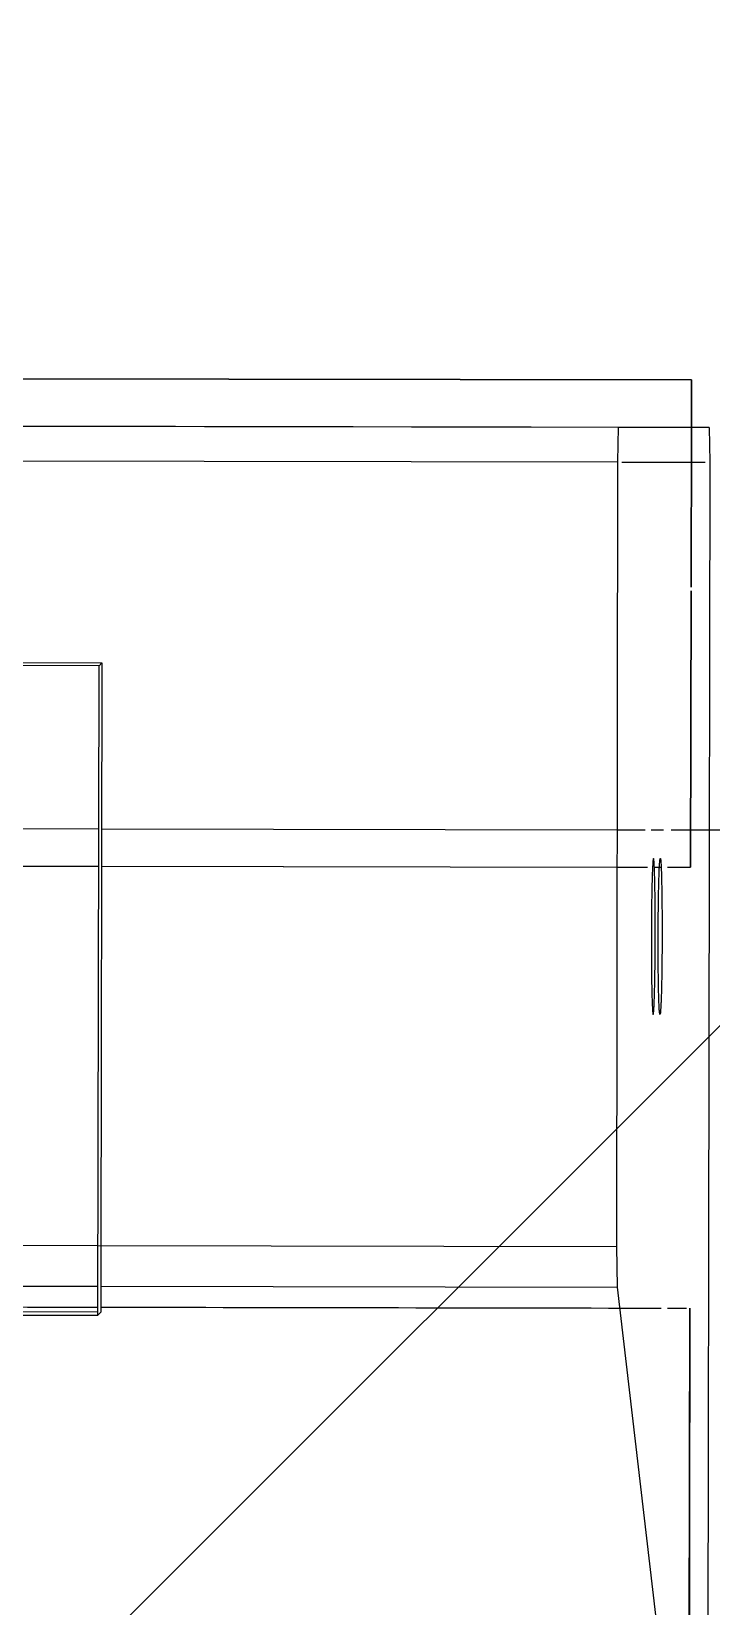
# Model space of a CAD drawing. Header units: metres. Extents: x -354 to -91, y 3 to 562.
# Drawn here: x -269.318 to -269.025, y 509.41 to 510.088 of the extents above; entities that cross this region are included whole.
import ezdxf

# ---------------------------------------------------------------- set-up
doc = ezdxf.new("R2010")
doc.units = ezdxf.units.M
doc.layers.add('A-DETL-GENF', color=7, linetype='Continuous', lineweight=9)
doc.layers.add('A-GENM', color=7, linetype='Continuous', lineweight=25)

# ---------------------------------------------------------------- blocks, each defined once
blk = doc.blocks.new('T2DPAA-T2D-C3S-RW-M2D-100010_dwg-40802999-DRG-2873034 - CONSTRUCTION SEQUENCE STAGE A8')
at = {"color": 254, "lineweight": 25, "true_color": 0xd0d0d0}
for p, q in [((15.31717, -595.95423), (15.30751, -595.91761)), ((15.37414, -596.17013), (15.31747, -595.95535)), ((15.3772, -596.18173), (15.37422, -596.17043)), ((15.37923, -596.18941), (15.37786, -596.18421)), ((15.38221, -596.2007), (15.38006, -596.19254)), ((15.38416, -596.20811), (15.38221, -596.2007)), ((15.38733, -596.22012), (15.38416, -596.20811))]:
    blk.add_line(p, q, dxfattribs=at)
blk = doc.blocks.new('T2DPAA-T2D-PWC-RW-M2D-100010_RoadDesign_rvt-1-DRG-2873034 - CONSTRUCTION SEQUENCE STAGE A8')
at = {"color": 254, "lineweight": 25, "true_color": 0xd0d0d0, "rotation": 75.11694444444437}
blk.add_blockref('T2DPAA-T2D-C3S-RW-M2D-100010_dwg-40802999-DRG-2873034 - CONSTRUCTION SEQUENCE STAGE A8', (-1722.33704, 648.01046), dxfattribs=at)
blk = doc.blocks.new('CappingBeam_RS39B_CB01A - CappingBeam_RS39B_CB01A-57939457-DRG-2873034 - CONSTRUCTION SEQUENCE STAGE A8')
at = {"layer": 'A-GENM', "color": 253, "true_color": 0xa3a3a3}
blk.add_line((98.8863, 34.69218), (99.07699, 34.7425), dxfattribs=at)
at = {"layer": 'A-GENM', "color": 9, "true_color": 0xbebebe, "flags": 128}
blk.add_lwpolyline([(99.07699, 34.7425), (98.8863, 34.69218), (98.6956, 34.64186), (98.50491, 34.59155), (98.31421, 34.54123), (98.30347, 34.5384)], dxfattribs=at)
at = {"layer": 'A-GENM', "color": 9, "true_color": 0xbebebe}
for points in [[(98.99819, 35.04116), (99.00278, 35.02376), (99.00737, 35.00636), (99.01196, 34.98896)], [(99.01226, 34.98785), (99.03278, 34.91005), (99.05331, 34.83225), (99.07384, 34.75446)], [(99.07456, 34.75174), (99.07524, 34.74913), (99.07593, 34.74653), (99.07662, 34.74393)]]:
    blk.add_open_spline(points, degree=3, dxfattribs=at)
at = {"layer": 'A-GENM', "color": 253, "true_color": 0xa3a3a3}
for points in [[(98.99819, 35.04116), (99.00278, 35.02376), (99.00737, 35.00636), (99.01196, 34.98896)], [(99.01226, 34.98785), (99.03278, 34.91005), (99.05331, 34.83225), (99.07384, 34.75446)], [(99.07456, 34.75174), (99.07524, 34.74913), (99.07593, 34.74653), (99.07662, 34.74393)]]:
    blk.add_open_spline(points, degree=3, dxfattribs=at)
blk = doc.blocks.new('T2D Feature Wall Adaptive V6 - Vertical-67397418-DRG-2873034 - CONSTRUCTION SEQUENCE STAGE A8')
at = {"layer": 'A-GENM', "color": 253, "true_color": 0xa3a3a3}
for p, q in [((-0.2, 0.54979), (-0.20001, 0.54979)), ((-0.20001, 0.54979), (-0.20001, 0.18708)), ((-0.2, 0.18708), (-0.2, 0.54979)), ((-0.17959, 0.54979), (-0.2, 0.54979)), ((-0.2, 0.54979), (-0.17959, 0.54979)), ((-0.11077, 0.54979), (-0.17959, 0.54979)), ((-0.17959, 0.54979), (-0.11077, 0.54979)), ((0.01, 0.54979), (-0.10907, 0.54979)), ((-0.10907, 0.54979), (0.00999, 0.54979)), ((0.00999, 0.53987), (0.00999, 0.54979)), ((0.00999, 0.54979), (0.01, 0.54979)), ((0.01, 0.53987), (0.01, 0.54979)), ((0.00999, 0.53415), (0.00999, 0.53709)), ((0.01, 0.53415), (0.01, 0.53709)), ((0.00999, 0.5185), (0.00999, 0.53126)), ((0.01, 0.5185), (0.01, 0.53126)), ((0.00999, 0.37436), (0.00999, 0.51818)), ((0.01, 0.37445), (0.01, 0.51818)), ((0.00999, 0.29604), (0.00999, 0.37436)), ((0.01, 0.29604), (0.01, 0.37436)), ((0.00999, 0.25701), (0.00999, 0.29489)), ((0.01, 0.25701), (0.01, 0.29489))]:
    blk.add_line(p, q, dxfattribs=at)
blk = doc.blocks.new('PLATE ph - PLATE ph-66945816-DRG-2873034 - CONSTRUCTION SEQUENCE STAGE A8')
at = {"layer": 'A-GENM', "color": 253, "true_color": 0xa3a3a3}
for p, q in [((-1142.72148, 509.81576), (-1142.72032, 509.81708)), ((-1142.72032, 509.81708), (-1142.70627, 509.81705)), ((-1142.70627, 509.81705), (-1142.63085, 509.81688)), ((-1142.63029, 509.81687), (-1142.61287, 509.81684)), ((-1142.61287, 509.81684), (-1142.58271, 509.81677)), ((-1142.5824, 509.81677), (-1142.5343, 509.81666)), ((-1142.53249, 509.81665), (-1142.44038, 509.81644)), ((-1142.72148, 509.81576), (-1142.72197, 509.53584)), ((-1142.70609, 509.81573), (-1142.72148, 509.81576)), ((-1142.72077, 509.56119), (-1142.72032, 509.81576)), ((-1142.63067, 509.81556), (-1142.70609, 509.81573)), ((-1142.61269, 509.81552), (-1142.63011, 509.81556)), ((-1142.58271, 509.81545), (-1142.61269, 509.81552)), ((-1142.53413, 509.81534), (-1142.5821, 509.81545)), ((-1142.44154, 509.81512), (-1142.53231, 509.81533)), ((-1142.44204, 509.53521), (-1142.44154, 509.81512)), ((-1142.44038, 509.81644), (-1142.44154, 509.81512)), ((-1142.44038, 509.81644), (-1142.44084, 509.56069)), ((-1142.72082, 509.53716), (-1142.72077, 509.56119)), ((-1142.44084, 509.56069), (-1142.44088, 509.53652)), ((-1142.72082, 509.53716), (-1142.72197, 509.53584)), ((-1142.72197, 509.53584), (-1142.59255, 509.53555)), ((-1142.66816, 509.53704), (-1142.72082, 509.53716)), ((-1142.59273, 509.53687), (-1142.66816, 509.53704)), ((-1142.59255, 509.53555), (-1142.44204, 509.53521)), ((-1142.4962, 509.53665), (-1142.59218, 509.53687)), ((-1142.44203, 509.53653), (-1142.4962, 509.53665)), ((-1142.44204, 509.53521), (-1142.44088, 509.53652))]:
    blk.add_line(p, q, dxfattribs=at)
blk = doc.blocks.new('Barrier-Precast-MPB-03-B - Typical-68652177-DRG-2873034 - CONSTRUCTION SEQUENCE STAGE A8')
at = {"layer": 'A-GENM', "color": 253, "true_color": 0xa3a3a3}
for p, q in [((-0.57644, 3.8886), (-0.57674, 3.52105)), ((-0.57647, 3.84954), (-0.57644, 3.8886)), ((-0.57644, 3.8886), (-0.56144, 3.88891)), ((-0.56147, 3.85101), (-0.56144, 3.88692)), ((-0.56144, 3.88891), (-0.01184, 3.88846)), ((0.00314, 3.87417), (-0.20586, 3.84945)), ((-0.57674, 3.52105), (-0.57647, 3.84954)), ((-0.56147, 3.84922), (-0.57647, 3.84954)), ((-0.56174, 3.5231), (-0.56147, 3.84922)), ((-0.56173, 3.5231), (-0.56147, 3.84922)), ((-0.22346, 3.84914), (-0.56147, 3.84922)), ((-0.22364, 3.62575), (-0.22346, 3.84914)), ((-0.20586, 3.84945), (-0.22346, 3.84914)), ((-0.20604, 3.62689), (-0.20586, 3.84945)), ((-0.22369, 3.56944), (-0.22364, 3.62575)), ((-0.20609, 3.57175), (-0.20605, 3.62574))]:
    blk.add_line(p, q, dxfattribs=at)
for points, knots in [([(-0.34035, 3.86694), (-0.34226, 3.86692), (-0.34518, 3.86689), (-0.34918, 3.86686), (-0.35221, 3.86685), (-0.35537, 3.86685), (-0.35864, 3.86685), (-0.36188, 3.86687), (-0.36497, 3.86688), (-0.36793, 3.86691), (-0.37086, 3.86694), (-0.37364, 3.86698), (-0.3762, 3.86702), (-0.37854, 3.86707), (-0.38072, 3.86712), (-0.3827, 3.86718), (-0.3846, 3.86724), (-0.38635, 3.86731), (-0.38791, 3.86739), (-0.38912, 3.86747), (-0.39028, 3.86758), (-0.39076, 3.8677), (-0.39056, 3.86781), (-0.39007, 3.86789), (-0.38923, 3.86797), (-0.38765, 3.86808), (-0.38536, 3.86818), (-0.38241, 3.86827), (-0.37901, 3.86835), (-0.37596, 3.86841), (-0.37371, 3.86844)], [0, 0, 0, 0, 0.055556, 0.083333, 0.111111, 0.138889, 0.166667, 0.194444, 0.222222, 0.25, 0.277778, 0.305556, 0.333333, 0.361111, 0.388889, 0.416667, 0.444444, 0.479167, 0.513889, 0.548611, 0.583333, 0.652778, 0.6875, 0.722222, 0.756944, 0.791667, 0.861111, 0.895833, 0.930556, 1, 1, 1, 1]), ([(-0.38932, 3.86502), (-0.38983, 3.86498), (-0.39045, 3.8649), (-0.39064, 3.86482), (-0.39063, 3.86479)], [-0.44444444, -0.44444444, -0.44444444, -0.44444444, -0.38888889, -0.34816271, -0.34816271, -0.34816271, -0.34816271]), ([(-0.3906, 3.86475), (-0.39052, 3.86471), (-0.39019, 3.86464), (-0.38931, 3.86455), (-0.38843, 3.86448), (-0.38733, 3.86442), (-0.38557, 3.86433), (-0.38284, 3.86423), (-0.37875, 3.86413), (-0.37546, 3.86407), (-0.37368, 3.86404)], [-0.3333333, -0.3333333, -0.3333333, -0.3333333, -0.2777778, -0.25, -0.2222222, -0.1944444, -0.1666667, -0.1111111, -0.0555556, 0, 0, 0, 0]), ([(-0.34034, 3.86546), (-0.34269, 3.8655), (-0.34632, 3.86554), (-0.35133, 3.86558), (-0.35523, 3.86559), (-0.35934, 3.86559), (-0.36337, 3.86558), (-0.36711, 3.86557), (-0.37083, 3.86553), (-0.37433, 3.86549), (-0.37743, 3.86544), (-0.38027, 3.86539), (-0.3828, 3.86532), (-0.38497, 3.86525), (-0.38678, 3.86518), (-0.38825, 3.8651), (-0.38901, 3.86505), (-0.38932, 3.86502)], [-1, -1, -1, -1, -0.9305556, -0.8958333, -0.8611111, -0.8263889, -0.7916667, -0.7569444, -0.7222222, -0.6875, -0.6527778, -0.6180556, -0.5833333, -0.5486111, -0.5138889, -0.4791667, -0.4444444, -0.4444444, -0.4444444, -0.4444444]), ([(-0.37371, 3.86844), (-0.3718, 3.86846), (-0.36889, 3.86849), (-0.3649, 3.86852), (-0.36187, 3.86853), (-0.35871, 3.86853), (-0.35544, 3.86853), (-0.35218, 3.86852), (-0.3491, 3.8685), (-0.34613, 3.86848), (-0.34322, 3.86844), (-0.34044, 3.8684), (-0.33789, 3.86836), (-0.33554, 3.86832), (-0.33336, 3.86826), (-0.33138, 3.86821), (-0.32948, 3.86814), (-0.32773, 3.86807), (-0.32618, 3.86799), (-0.3253, 3.86793), (-0.32489, 3.8679), (-0.32483, 3.8679)], [0, 0, 0, 0, 0.0555556, 0.0833333, 0.1111111, 0.1388889, 0.1666667, 0.1944444, 0.2222222, 0.25, 0.2777778, 0.3055556, 0.3333333, 0.3611111, 0.3888889, 0.4166667, 0.4444444, 0.4791667, 0.5138889, 0.5486111, 0.5555556, 0.5555556, 0.5555556, 0.5555556]), ([(-0.37368, 3.86404), (-0.37133, 3.864), (-0.36771, 3.86396), (-0.36272, 3.86393), (-0.35881, 3.86391), (-0.3547, 3.86391), (-0.35066, 3.86392), (-0.34692, 3.86394), (-0.34321, 3.86397), (-0.33971, 3.86401), (-0.33661, 3.86406), (-0.33377, 3.86412), (-0.33124, 3.86418), (-0.32907, 3.86425), (-0.32726, 3.86433), (-0.32579, 3.8644), (-0.32444, 3.8645), (-0.32351, 3.86462), (-0.32331, 3.86475), (-0.32386, 3.86486), (-0.32474, 3.86495), (-0.32562, 3.86502), (-0.32672, 3.86508), (-0.32847, 3.86517), (-0.33119, 3.86527), (-0.33528, 3.86537), (-0.33856, 3.86543), (-0.34034, 3.86546)], [-1, -1, -1, -1, -0.930556, -0.895833, -0.861111, -0.826389, -0.791667, -0.756944, -0.722222, -0.6875, -0.652778, -0.618056, -0.583333, -0.548611, -0.513889, -0.479167, -0.444444, -0.388889, -0.333333, -0.277778, -0.25, -0.222222, -0.194444, -0.166667, -0.111111, -0.055556, 0, 0, 0, 0]), ([(-0.32346, 3.86763), (-0.32349, 3.86761), (-0.32361, 3.86757), (-0.32403, 3.86749), (-0.32486, 3.86741), (-0.32644, 3.8673), (-0.32872, 3.8672), (-0.33166, 3.86711), (-0.33505, 3.86703), (-0.3381, 3.86698), (-0.34035, 3.86694)], [0.6666667, 0.6666667, 0.6666667, 0.6666667, 0.6875, 0.7222222, 0.7569444, 0.7916667, 0.8611111, 0.8958333, 0.9305556, 1, 1, 1, 1]), ([(-0.32483, 3.8679), (-0.32457, 3.86787), (-0.32379, 3.8678), (-0.32345, 3.86771), (-0.32344, 3.86766), (-0.32344, 3.86765)], [0.55555556, 0.55555556, 0.55555556, 0.55555556, 0.58333333, 0.65277778, 0.65476544, 0.65476544, 0.65476544, 0.65476544])]:
    blk.add_open_spline(points, degree=3, knots=knots, dxfattribs=at)
for points in [[(-0.39063, 3.86479), (-0.39063, 3.86478), (-0.39062, 3.86476), (-0.3906, 3.86475)], [(-0.32344, 3.86765), (-0.32344, 3.86765), (-0.32345, 3.86764), (-0.32346, 3.86763)]]:
    blk.add_open_spline(points, degree=3, dxfattribs=at)
blk = doc.blocks.new('T2DPAA-T2D-C3S-RS-M3D-100334_rvt-1-DRG-2873034 - CONSTRUCTION SEQUENCE STAGE A8')
at = {"layer": 'A-GENM', "color": 253, "lineweight": 25, "true_color": 0xa3a3a3}
for name, p, rotation in [('CappingBeam_RS39B_CB01A - CappingBeam_RS39B_CB01A-57939457-DRG-2873034 - CONSTRUCTION SEQUENCE STAGE A8', (-1134.0578, 404.8616), 75.11694444444437), ('T2D Feature Wall Adaptive V6 - Vertical-67397418-DRG-2873034 - CONSTRUCTION SEQUENCE STAGE A8', (-1142.73656, 509.73925), 269.8981372626163), ('Barrier-Precast-MPB-03-B - Typical-68652177-DRG-2873034 - CONSTRUCTION SEQUENCE STAGE A8', (-1146.06795, 509.34517), 269.9446405794573)]:
    blk.add_blockref(name, p, dxfattribs=dict(at, rotation=rotation))
blk.add_blockref('PLATE ph - PLATE ph-66945816-DRG-2873034 - CONSTRUCTION SEQUENCE STAGE A8', (0, 0), dxfattribs=at)

msp = doc.modelspace()

# ---------------------------------------------------------------- hatches: boundary and pattern name
at = {"layer": 'A-DETL-GENF'}
h = msp.add_hatch(dxfattribs=at)
h.set_pattern_fill('FP_5', color=256, style=0, pattern_type=2)
h.set_pattern_definition([(45, (-500.2926, -694.024), (-0.42426407, 0.42426407), [])])
h.paths.add_polyline_path([(-272.1379, 504.63178), (-272.13788, 504.63178), (-272.12944, 509.38177), (-269.01623, 509.37624), (-269.0148, 509.6107), (-269.00758, 509.61069), (-269.00572, 509.37622), (-268.73368, 509.37573), (-268.64153, 509.90465), (-268.64134, 509.90576), (-266.763, 520.68695), (-275.82462, 520.68695), (-275.82462, 504.63833), (-272.16543, 504.63183)])
h.paths.add_polyline_path([(-273.88277, 509.08985), (-273.88278, 509.08985), (-273.88278, 509.09314)])
h.paths.add_polyline_path([(-274.27368, 509.63066), (-274.27368, 509.63067), (-274.26757, 509.63067)])
h.paths.add_polyline_path([(-271.00494, 509.70557), (-271.00294, 509.70584), (-271.00293, 509.70584)])
h.paths.add_polyline_path([(-273.39919, 509.70804), (-273.39919, 509.70805), (-273.36513, 509.70804)])
h.paths.add_polyline_path([(-269.66251, 509.72493), (-269.66251, 509.72494), (-269.6571, 509.72493)])
h.paths.add_polyline_path([(-270.31511, 509.72591), (-270.31511, 509.72591), (-270.31229, 509.72591)])
h.paths.add_polyline_path([(-268.64153, 509.90465), (-268.64145, 509.9051), (-268.64607, 509.90511)])

# ---------------------------------------------------------------- block references
at = {"lineweight": 5}
for name in ['T2DPAA-T2D-C3S-RS-M3D-100334_rvt-1-DRG-2873034 - CONSTRUCTION SEQUENCE STAGE A8', 'T2DPAA-T2D-PWC-RW-M2D-100010_RoadDesign_rvt-1-DRG-2873034 - CONSTRUCTION SEQUENCE STAGE A8']:
    msp.add_blockref(name, (873.15239, 0), dxfattribs=at)

doc.saveas('drawing.dxf')
